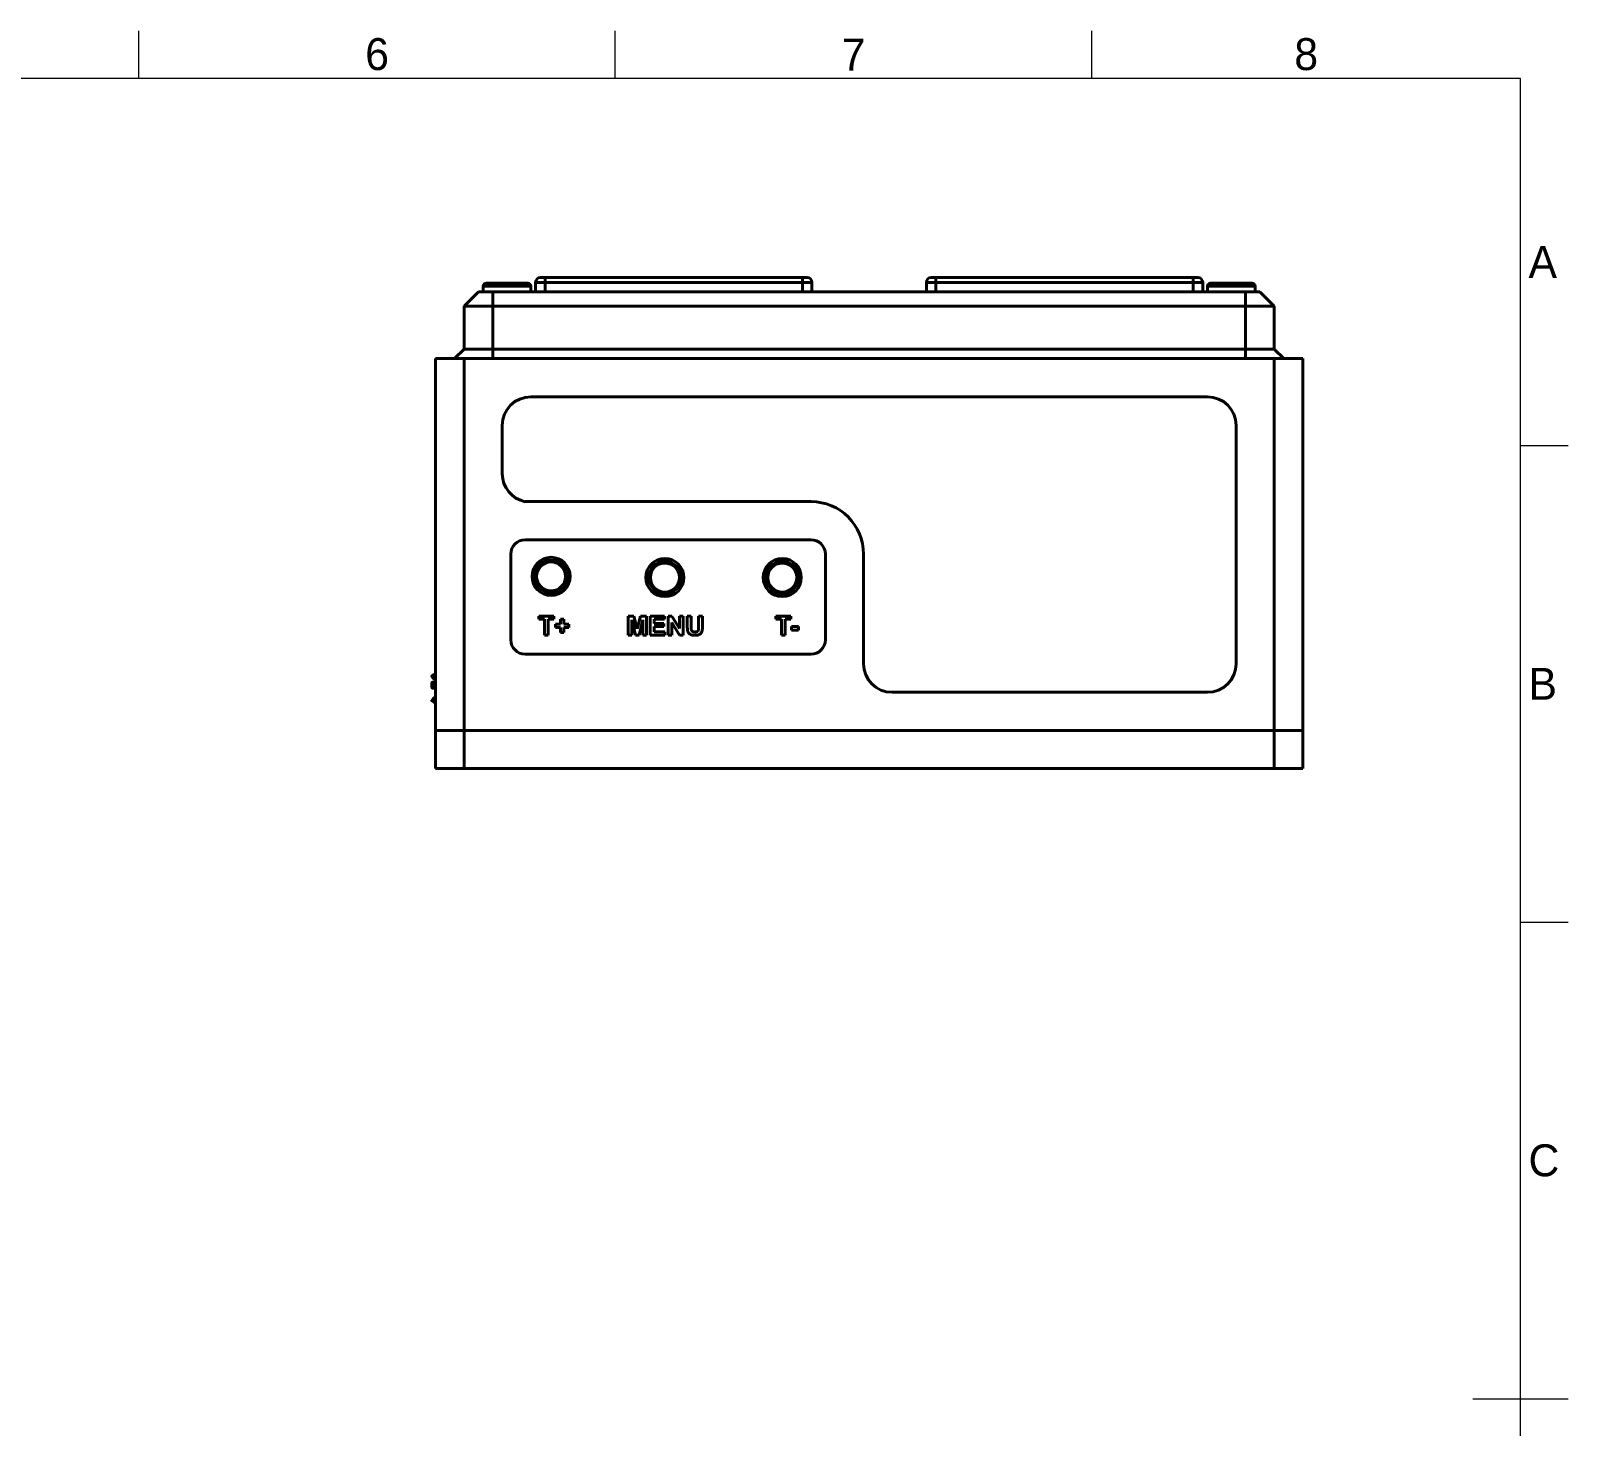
# Model space of a CAD drawing. Header units: millimetres. Extents: x 15 to 415, y 5 to 292.
# Drawn here: x 253.7 to 415, y 145.6 to 292 of the extents above; entities that cross this region are included whole.
import ezdxf

# ---------------------------------------------------------------- set-up
doc = ezdxf.new("R2010")
doc.units = ezdxf.units.MM
doc.layers.add('Border', color=7, linetype='Continuous')
doc.layers.add('Geometries', color=7, linetype='Continuous')
doc.styles.add('Shapr12', font='txt', dxfattribs={"height": 3.3495})

msp = doc.modelspace()

# ---------------------------------------------------------------- linework, layer by layer
at = {"layer": 'Border', "linetype": 'Continuous', "lineweight": 15}
for p, q in [((265, 287), (265, 292)), ((315, 287), (315, 292)), ((365, 287), (365, 292)), ((410, 287), (20, 287)), ((410, 10), (410, 287)), ((410, 248.5), (415, 248.5)), ((410, 198.5), (415, 198.5)), ((405, 148.5), (415, 148.5))]:
    msp.add_line(p, q, dxfattribs=at)
at = {"layer": 'Geometries', "linetype": 'Continuous', "lineweight": 40}
for p, q in [((300.64, 264.61), (299.14, 263.11)), ((300.64, 264.61), (301.14, 264.61)), ((301.14, 265.21), (301.14, 264.61)), ((306.14, 265.21), (301.14, 265.21)), ((301.14, 264.61), (302.14, 264.61)), ((301.44, 265.51), (305.84, 265.51)), ((302.14, 263.11), (302.14, 264.61)), ((302.14, 264.61), (306.14, 264.61)), ((306.14, 265.21), (306.14, 264.61)), ((306.14, 264.61), (306.64, 264.61)), ((306.64, 264.61), (306.64, 265.61)), ((307.64, 265.61), (306.64, 265.61)), ((306.64, 264.61), (307.64, 264.61)), ((307.14, 266.11), (307.64, 266.11)), ((307.64, 266.11), (334.64, 266.11)), ((307.64, 265.61), (307.64, 266.11)), ((334.64, 265.61), (307.64, 265.61)), ((307.64, 265.61), (307.64, 264.61)), ((307.64, 264.61), (334.64, 264.61)), ((334.64, 265.61), (334.64, 266.11)), ((334.64, 266.11), (335.14, 266.11)), ((334.64, 264.61), (334.64, 265.61)), ((335.64, 265.61), (334.64, 265.61)), ((334.64, 264.61), (335.64, 264.61)), ((335.64, 265.61), (335.64, 264.61)), ((335.64, 264.61), (347.64, 264.61)), ((347.64, 264.61), (347.64, 265.61)), ((348.64, 265.61), (347.64, 265.61)), ((347.64, 264.61), (348.64, 264.61)), ((348.14, 266.11), (348.64, 266.11)), ((348.64, 266.11), (375.64, 266.11)), ((348.64, 265.61), (348.64, 266.11)), ((375.64, 265.61), (348.64, 265.61)), ((348.64, 265.61), (348.64, 264.61)), ((348.64, 264.61), (375.64, 264.61)), ((375.64, 266.11), (376.14, 266.11)), ((375.64, 265.61), (375.64, 266.11)), ((375.64, 264.61), (375.64, 265.61)), ((376.64, 265.61), (375.64, 265.61)), ((375.64, 264.61), (376.64, 264.61)), ((376.64, 265.61), (376.64, 264.61)), ((376.64, 264.61), (377.14, 264.61)), ((377.14, 265.21), (377.14, 264.61)), ((382.14, 265.21), (377.14, 265.21)), ((377.14, 264.61), (381.14, 264.61)), ((377.44, 265.51), (381.84, 265.51)), ((381.14, 263.11), (381.14, 264.61)), ((381.14, 264.61), (382.14, 264.61)), ((382.14, 265.21), (382.14, 264.61)), ((382.14, 264.61), (382.64, 264.61)), ((384.14, 263.11), (382.64, 264.61)), ((299.14, 258.61), (299.14, 263.11)), ((302.14, 263.11), (299.14, 263.11)), ((299.14, 263.11), (302.14, 263.11)), ((381.14, 263.11), (302.14, 263.11)), ((302.14, 263.11), (302.14, 258.61)), ((381.14, 263.11), (302.14, 263.11)), ((381.14, 258.61), (381.14, 263.11)), ((384.14, 263.11), (381.14, 263.11)), ((381.14, 263.11), (384.14, 263.11)), ((384.14, 263.11), (384.14, 258.61)), ((299.14, 258.61), (298.14, 257.61)), ((299.14, 258.61), (302.14, 258.61)), ((302.14, 258.61), (302.14, 257.61)), ((302.14, 258.61), (381.14, 258.61)), ((381.14, 257.61), (381.14, 258.61)), ((381.14, 258.61), (384.14, 258.61)), ((385.14, 257.61), (384.14, 258.61)), ((296.14, 257.61), (296.14, 257.61)), ((296.14, 257.61), (298.14, 257.61)), ((296.14, 224.27), (296.14, 257.61)), ((296.14, 257.61), (298.14, 257.61)), ((298.14, 257.61), (298.14, 257.61)), ((298.14, 257.61), (299.14, 257.61)), ((299.14, 257.61), (299.14, 218.61)), ((302.14, 257.61), (299.14, 257.61)), ((381.14, 257.61), (302.14, 257.61)), ((384.14, 257.61), (381.14, 257.61)), ((384.14, 218.61), (384.14, 257.61)), ((384.14, 257.61), (385.14, 257.61)), ((385.14, 257.61), (387.14, 257.61)), ((385.14, 257.61), (385.14, 257.61)), ((385.14, 257.61), (387.14, 257.61)), ((387.14, 257.61), (387.14, 257.61)), ((387.14, 257.61), (387.14, 218.61)), ((377.14, 253.61), (306.14, 253.61)), ((303.14, 245.54), (303.14, 250.61)), ((380.14, 225.61), (380.14, 250.61)), ((305.54, 242.61), (335.54, 242.61)), ((335.54, 238.61), (305.54, 238.61)), ((304.04, 237.11), (304.04, 228.11)), ((337.04, 228.11), (337.04, 237.11)), ((341.04, 237.11), (341.04, 225.61)), ((308.55, 230.61), (306.96, 230.61)), ((306.96, 230.27), (306.96, 230.61)), ((307.56, 230.27), (306.96, 230.27)), ((307.56, 228.61), (307.56, 230.27)), ((308.55, 230.27), (307.96, 230.27)), ((307.96, 230.27), (307.96, 228.61)), ((308.55, 230.61), (308.55, 230.27)), ((308.73, 229.41), (308.73, 229.77)), ((308.73, 229.77), (309.25, 229.77)), ((309.25, 229.41), (308.73, 229.41)), ((309.25, 230.29), (309.6, 230.29)), ((309.25, 229.77), (309.25, 230.29)), ((309.25, 228.89), (309.25, 229.41)), ((309.6, 230.29), (309.6, 229.77)), ((309.6, 229.77), (310.12, 229.77)), ((310.12, 229.41), (309.6, 229.41)), ((309.6, 229.41), (309.6, 228.89)), ((310.12, 229.77), (310.12, 229.41)), ((316.34, 228.62), (316.34, 230.61)), ((316.95, 230.61), (316.34, 230.61)), ((316.72, 230.2), (316.72, 228.62)), ((317.11, 228.62), (316.72, 230.2)), ((316.95, 230.61), (317.31, 229.26)), ((317.31, 229.26), (317.66, 230.61)), ((317.9, 230.2), (317.5, 228.62)), ((318.27, 230.61), (317.66, 230.61)), ((317.9, 228.62), (317.9, 230.2)), ((318.27, 230.61), (318.27, 228.62)), ((318.67, 228.62), (318.67, 230.61)), ((320.16, 230.61), (318.67, 230.61)), ((319.08, 230.28), (319.08, 229.84)), ((320.16, 230.28), (319.08, 230.28)), ((319.08, 229.84), (320.08, 229.84)), ((319.08, 229.5), (319.08, 228.96)), ((320.08, 229.5), (319.08, 229.5)), ((320.08, 229.84), (320.08, 229.5)), ((320.16, 230.61), (320.16, 230.28)), ((320.94, 230.61), (320.54, 230.61)), ((320.54, 228.62), (320.54, 230.61)), ((321.72, 228.62), (320.92, 229.93)), ((320.92, 229.93), (320.92, 228.62)), ((320.94, 230.61), (321.75, 229.29)), ((322.13, 230.61), (321.75, 230.61)), ((321.75, 229.29), (321.75, 230.61)), ((322.13, 230.61), (322.13, 228.62)), ((322.96, 230.61), (322.55, 230.61)), ((322.55, 229.56), (322.55, 230.61)), ((322.96, 230.61), (322.96, 229.54)), ((324.15, 230.61), (323.74, 230.61)), ((323.74, 229.52), (323.74, 230.61)), ((324.15, 230.61), (324.15, 229.57)), ((324.15, 229.57), (324.15, 229.57)), ((331.84, 230.61), (333.43, 230.61)), ((331.84, 230.27), (331.84, 230.61)), ((332.44, 230.27), (331.84, 230.27)), ((332.44, 228.61), (332.44, 230.27)), ((333.43, 230.27), (332.84, 230.27)), ((332.84, 230.27), (332.84, 228.61)), ((333.43, 230.61), (333.43, 230.27)), ((333.49, 229.14), (333.49, 229.52)), ((333.49, 229.52), (334.24, 229.52)), ((334.24, 229.14), (333.49, 229.14)), ((334.24, 229.52), (334.24, 229.14)), ((307.96, 228.61), (307.56, 228.61)), ((309.6, 228.89), (309.25, 228.89)), ((316.72, 228.62), (316.34, 228.62)), ((317.5, 228.62), (317.11, 228.62)), ((318.27, 228.62), (317.9, 228.62)), ((320.19, 228.62), (318.67, 228.62)), ((319.08, 228.96), (320.19, 228.96)), ((320.19, 228.96), (320.19, 228.62)), ((320.92, 228.62), (320.54, 228.62)), ((322.13, 228.62), (321.72, 228.62)), ((323.6, 228.61), (323.12, 228.61)), ((332.84, 228.61), (332.44, 228.61)), ((305.54, 226.61), (335.54, 226.61)), ((295.75, 224.3), (295.96, 224.47)), ((295.75, 224.3), (295.87, 224.15)), ((295.86, 224.14), (295.75, 224.29)), ((296.08, 224.32), (295.87, 224.15)), ((296.08, 224.32), (295.96, 224.47)), ((295.99, 224.47), (296.1, 224.33)), ((296.08, 224.32), (296.1, 224.33)), ((296.14, 224.24), (296.08, 224.32)), ((296.1, 224.33), (296.14, 224.27)), ((296.14, 224.24), (296.14, 224.27)), ((295.74, 223.49), (295.74, 223.23)), ((295.74, 223.49), (295.74, 223.49)), ((295.75, 223.49), (295.74, 223.49)), ((295.74, 223.23), (295.74, 223.23)), ((295.75, 223.23), (295.74, 223.23)), ((295.75, 223.49), (295.75, 223.23)), ((295.96, 223.49), (295.75, 223.49)), ((295.75, 223.23), (295.96, 223.23)), ((295.87, 224.15), (295.86, 224.14)), ((295.93, 224.05), (295.86, 224.14)), ((295.87, 224.15), (295.94, 224.06)), ((295.87, 223.69), (296.08, 223.69)), ((296.08, 223.03), (295.87, 223.03)), ((295.94, 224.06), (295.93, 224.05)), ((295.96, 223.23), (295.96, 223.49)), ((295.96, 223.49), (295.99, 223.49)), ((295.96, 223.23), (295.99, 223.23)), ((295.99, 223.49), (295.99, 223.23)), ((296.08, 223.69), (296.14, 223.69)), ((296.14, 223.03), (296.08, 223.03)), ((296.14, 223.67), (296.1, 223.67)), ((296.1, 223.05), (296.14, 223.05)), ((296.14, 223.95), (296.14, 224.24)), ((296.14, 223.94), (296.14, 223.95)), ((296.14, 223.69), (296.14, 223.94)), ((296.14, 223.67), (296.14, 223.69)), ((296.14, 223.05), (296.14, 223.67)), ((296.14, 223.03), (296.14, 223.05)), ((296.14, 222.09), (296.14, 223.03)), ((295.75, 221.74), (295.86, 221.89)), ((295.87, 221.88), (295.75, 221.73)), ((295.96, 221.56), (295.75, 221.73)), ((295.86, 221.89), (295.93, 221.98)), ((295.86, 221.89), (295.87, 221.88)), ((295.94, 221.97), (295.87, 221.88)), ((295.87, 221.88), (296.08, 221.71)), ((295.93, 221.98), (295.94, 221.97)), ((295.96, 221.56), (296.08, 221.71)), ((296.1, 221.7), (295.99, 221.56)), ((296.08, 221.71), (296.14, 221.79)), ((296.08, 221.71), (296.1, 221.7)), ((296.14, 221.76), (296.1, 221.7)), ((296.14, 222.08), (296.14, 222.09)), ((296.14, 221.79), (296.14, 222.08)), ((296.14, 221.76), (296.14, 221.79)), ((296.14, 218.61), (296.14, 221.76)), ((377.14, 222.61), (344.04, 222.61)), ((296.14, 214.61), (296.14, 218.61)), ((296.14, 218.61), (299.14, 218.61)), ((299.14, 218.61), (296.14, 218.61)), ((299.14, 218.61), (299.14, 214.61)), ((299.14, 218.61), (384.14, 218.61)), ((384.14, 218.61), (299.14, 218.61)), ((384.14, 214.61), (384.14, 218.61)), ((387.14, 218.61), (384.14, 218.61)), ((384.14, 218.61), (387.14, 218.61)), ((387.14, 218.61), (387.14, 214.61)), ((299.14, 214.61), (296.14, 214.61)), ((299.14, 214.61), (384.14, 214.61)), ((387.14, 214.61), (384.14, 214.61))]:
    msp.add_line(p, q, dxfattribs=at)
at = {"layer": 'Geometries', "linetype": 'Continuous', "lineweight": 40, "flags": 128}
for points in [[(322.59, 229.05), (322.59, 229.07), (322.58, 229.1), (322.58, 229.12), (322.57, 229.15), (322.57, 229.18), (322.57, 229.2), (322.56, 229.23), (322.56, 229.26), (322.56, 229.3), (322.56, 229.34), (322.55, 229.39), (322.55, 229.43), (322.55, 229.47), (322.55, 229.51), (322.55, 229.56)], [(322.96, 229.54), (322.96, 229.49), (322.96, 229.43), (322.96, 229.4), (322.96, 229.36), (322.96, 229.33), (322.96, 229.31), (322.96, 229.28), (322.96, 229.26), (322.96, 229.25), (322.97, 229.23), (322.97, 229.22), (322.97, 229.2)], [(322.97, 229.2), (322.97, 229.19), (322.98, 229.17), (322.98, 229.16), (322.99, 229.15), (322.99, 229.14), (323, 229.12), (323, 229.11), (323.01, 229.1), (323.02, 229.09), (323.03, 229.08), (323.04, 229.06), (323.04, 229.05), (323.05, 229.04), (323.06, 229.03), (323.08, 229.02), (323.09, 229.01), (323.1, 229), (323.11, 229), (323.12, 228.99), (323.13, 228.98), (323.15, 228.98), (323.16, 228.97), (323.17, 228.96), (323.19, 228.96), (323.2, 228.95), (323.21, 228.95), (323.23, 228.95), (323.24, 228.94), (323.26, 228.94), (323.27, 228.94), (323.29, 228.94), (323.31, 228.94), (323.33, 228.93), (323.35, 228.93), (323.37, 228.93), (323.39, 228.93), (323.41, 228.93), (323.43, 228.94), (323.45, 228.94), (323.46, 228.94), (323.48, 228.94), (323.5, 228.95), (323.52, 228.95), (323.53, 228.96), (323.54, 228.96), (323.56, 228.97), (323.57, 228.97), (323.58, 228.98), (323.59, 228.98), (323.6, 228.99), (323.61, 229), (323.62, 229), (323.63, 229.01), (323.64, 229.02), (323.65, 229.03), (323.65, 229.04), (323.66, 229.04), (323.67, 229.05), (323.68, 229.06), (323.68, 229.07), (323.69, 229.08), (323.7, 229.09), (323.7, 229.1), (323.71, 229.12), (323.71, 229.13), (323.72, 229.14), (323.72, 229.15), (323.72, 229.17), (323.73, 229.18), (323.73, 229.2), (323.73, 229.21), (323.73, 229.23), (323.73, 229.25), (323.74, 229.27), (323.74, 229.3), (323.74, 229.32), (323.74, 229.36), (323.74, 229.4), (323.74, 229.44), (323.74, 229.48), (323.74, 229.52)], [(324.15, 229.57), (324.15, 229.52), (324.15, 229.47), (324.14, 229.42), (324.14, 229.38), (324.14, 229.34), (324.14, 229.3), (324.14, 229.26), (324.14, 229.24), (324.13, 229.21), (324.13, 229.18), (324.13, 229.16), (324.13, 229.13), (324.12, 229.11), (324.12, 229.09), (324.11, 229.07), (324.11, 229.05), (324.11, 229.03), (324.1, 229.01), (324.09, 228.99), (324.09, 228.97), (324.08, 228.96), (324.07, 228.94), (324.06, 228.92), (324.06, 228.9), (324.05, 228.89), (324.04, 228.87), (324.02, 228.85), (324.01, 228.84), (324, 228.82), (323.99, 228.81), (323.98, 228.8), (323.97, 228.79), (323.96, 228.77), (323.94, 228.76), (323.93, 228.75), (323.92, 228.74), (323.9, 228.73), (323.89, 228.72), (323.88, 228.71), (323.86, 228.7), (323.84, 228.69), (323.82, 228.68), (323.8, 228.67), (323.78, 228.66), (323.76, 228.65), (323.74, 228.64), (323.72, 228.64), (323.7, 228.63), (323.68, 228.62), (323.66, 228.62), (323.64, 228.61), (323.62, 228.61), (323.6, 228.61)], [(323.12, 228.61), (323.09, 228.61), (323.07, 228.61), (323.05, 228.62), (323.03, 228.62), (323.01, 228.63), (322.99, 228.63), (322.97, 228.64), (322.96, 228.65), (322.94, 228.65), (322.92, 228.66), (322.91, 228.67), (322.89, 228.68), (322.88, 228.69), (322.86, 228.69), (322.85, 228.7), (322.83, 228.71), (322.82, 228.72), (322.8, 228.73), (322.79, 228.74), (322.77, 228.75), (322.76, 228.77), (322.75, 228.78), (322.73, 228.79), (322.72, 228.81), (322.71, 228.82), (322.7, 228.83), (322.69, 228.85), (322.68, 228.86), (322.67, 228.87), (322.66, 228.89), (322.65, 228.9), (322.64, 228.92), (322.63, 228.93), (322.63, 228.95), (322.62, 228.96), (322.61, 228.98), (322.61, 229), (322.6, 229.01), (322.6, 229.03), (322.59, 229.05)], [(295.87, 223.69), (295.87, 223.69), (295.87, 223.69), (295.86, 223.69), (295.86, 223.69), (295.85, 223.69), (295.85, 223.69), (295.85, 223.69), (295.84, 223.68), (295.84, 223.68), (295.84, 223.68), (295.83, 223.68), (295.83, 223.68), (295.82, 223.68), (295.82, 223.67), (295.82, 223.67), (295.81, 223.67), (295.81, 223.66), (295.81, 223.66), (295.8, 223.66), (295.8, 223.66), (295.8, 223.65), (295.79, 223.65), (295.79, 223.64), (295.79, 223.64), (295.78, 223.64), (295.78, 223.63), (295.78, 223.63), (295.78, 223.62), (295.77, 223.62), (295.77, 223.61), (295.77, 223.61), (295.77, 223.6), (295.76, 223.6), (295.76, 223.59), (295.76, 223.59), (295.76, 223.58), (295.76, 223.58), (295.76, 223.57), (295.75, 223.57), (295.75, 223.56), (295.75, 223.56), (295.75, 223.55), (295.75, 223.55), (295.75, 223.54), (295.75, 223.53), (295.75, 223.53), (295.74, 223.52), (295.74, 223.52), (295.74, 223.51), (295.74, 223.5), (295.74, 223.5), (295.74, 223.49), (295.74, 223.49)], [(295.74, 223.23), (295.74, 223.23), (295.74, 223.22), (295.74, 223.21), (295.74, 223.21), (295.74, 223.2), (295.74, 223.2), (295.75, 223.19), (295.75, 223.18), (295.75, 223.18), (295.75, 223.17), (295.75, 223.17), (295.75, 223.16), (295.75, 223.16), (295.75, 223.15), (295.76, 223.14), (295.76, 223.14), (295.76, 223.13), (295.76, 223.13), (295.76, 223.12), (295.76, 223.12), (295.77, 223.11), (295.77, 223.11), (295.77, 223.1), (295.77, 223.1), (295.78, 223.09), (295.78, 223.09), (295.78, 223.09), (295.78, 223.08), (295.79, 223.08), (295.79, 223.07), (295.79, 223.07), (295.8, 223.07), (295.8, 223.06), (295.8, 223.06), (295.81, 223.06), (295.81, 223.05), (295.81, 223.05), (295.82, 223.05), (295.82, 223.05), (295.82, 223.04), (295.83, 223.04), (295.83, 223.04), (295.84, 223.04), (295.84, 223.04), (295.84, 223.03), (295.85, 223.03), (295.85, 223.03), (295.85, 223.03), (295.86, 223.03), (295.86, 223.03), (295.87, 223.03), (295.87, 223.03), (295.87, 223.03)]]:
    msp.add_lwpolyline(points, dxfattribs=at)
at = {"layer": 'Geometries', "linetype": 'Continuous', "lineweight": 40}
for centre, radius in [((308.26, 234.77), 2), ((308.26, 234.77), 1.71), ((308.26, 234.77), 1.65), ((308.26, 234.77), 1.52), ((320.2, 234.65), 2), ((320.2, 234.65), 1.71), ((320.2, 234.65), 1.65), ((320.2, 234.65), 1.52), ((332.52, 234.65), 2), ((332.52, 234.65), 1.71), ((332.52, 234.65), 1.65), ((332.52, 234.65), 1.52)]:
    msp.add_circle(centre, radius, dxfattribs=at)
for centre, radius, start, end in [((301.44, 265.21), 0.3, 90, 180), ((305.84, 265.21), 0.3, 0, 90), ((307.14, 265.61), 0.5, 90, 180), ((335.14, 265.61), 0.5, 0, 90), ((348.14, 265.61), 0.5, 90, 180), ((376.14, 265.61), 0.5, 0, 90), ((377.44, 265.21), 0.3, 90, 180), ((381.84, 265.21), 0.3, 0, 90), ((306.14, 250.61), 3, 90, 180), ((377.14, 250.61), 3, 0, 90), ((306.14, 245.54), 3, 180, 258.463), ((335.54, 237.11), 5.5, 0, 90), ((305.54, 237.11), 1.5, 90, 180), ((335.54, 237.11), 1.5, 0, 90), ((305.54, 228.11), 1.5, 180, 270), ((335.54, 228.11), 1.5, 270, 0), ((295.75, 224.3), 0.01, 128.5901, 218.5901), ((295.97, 224.46), 0.02, 38.5901, 128.5901), ((344.04, 225.61), 3, 180, 270), ((377.14, 225.61), 3, 270, 0), ((296.17, 224.24), 0.3, 218.5901, 265.0384), ((296.17, 224.24), 0.29, 218.5901, 264.8669), ((295.75, 221.73), 0.01, 141.4099, 231.4099), ((296.17, 221.79), 0.3, 94.9616, 141.4099), ((296.17, 221.79), 0.29, 95.1331, 141.4099), ((295.97, 221.57), 0.02, 231.4099, 321.4099)]:
    msp.add_arc(centre, radius, start, end, dxfattribs=at)
for centre, major_axis, ratio, start_param, end_param in [((295.87, 223.49), (0, -0.2), 0.623744, 3.141593, 4.712389), ((295.87, 223.23), (0, -0.2), 0.623744, 4.712389, 6.283185), ((296.08, 223.49), (0, 0.2), 0.623744, 0, 1.570796), ((296.08, 223.23), (0, 0.2), 0.623744, 1.570796, 3.141593), ((296.1, 223.49), (0, -0.18), 0.623744, 3.141593, 4.712389), ((296.1, 223.23), (0, -0.18), 0.623744, 4.712389, 6.283185), ((296.08, 223.67), (0, 0.02), 0.781629, 4.712389, 6.283185), ((296.08, 223.05), (0, -0.02), 0.781629, 0, 1.570796)]:
    msp.add_ellipse(centre, major_axis=major_axis, ratio=ratio, start_param=start_param, end_param=end_param, dxfattribs=at)

# ---------------------------------------------------------------- texts
at = {"layer": 'Border', "linetype": 'Continuous', "lineweight": 15, "char_height": 3.35, "width": 3.3495, "style": 'Shapr12'}
for s, insert, attachment_point in [('6', (290, 287.83), 8), ('7', (340, 287.83), 8), ('8', (387.5, 287.83), 8), ('A', (410.83, 267.75), 4), ('B', (410.83, 223.5), 4), ('C', (410.83, 173.5), 4)]:
    msp.add_mtext(s, dxfattribs=dict(at, insert=insert, attachment_point=attachment_point))

doc.saveas('drawing.dxf')
